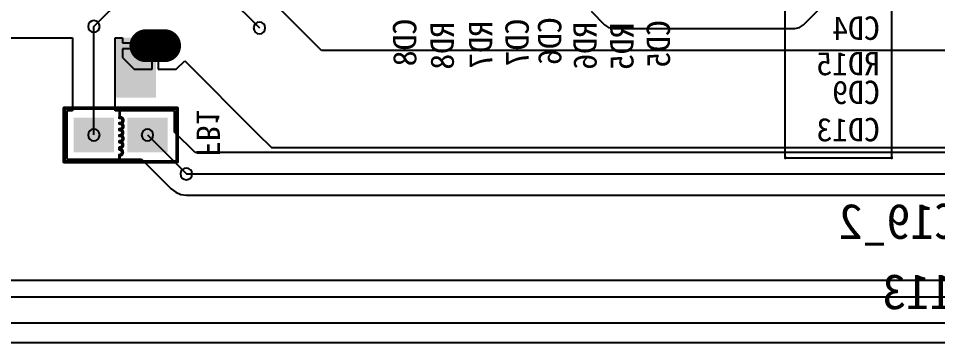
# Model space of a CAD drawing. Header units: inches. Extents: x 32166 to 66782, y 2386 to 7162.
# Drawn here: x 33347.4 to 33661.4, y 3232.1 to 3342.8 of the extents above; entities that cross this region are included whole.
import ezdxf

# ---------------------------------------------------------------- set-up
doc = ezdxf.new("R2010")
doc.units = ezdxf.units.IN
doc.header["$LTSCALE"] = 0.64311
doc.header["$MEASUREMENT"] = 0
for name, color, linetype in [('BOTTOMLAYER', 5, 'CONTINUOUS'), ('BOTTOMOVERLAY', 54, 'CONTINUOUS'), ('BOTTOMPASTE', 16, 'CONTINUOUS'), ('BOTTOMSOLDER', 6, 'CONTINUOUS'), ('KEEPOUTLAYER', 6, 'CONTINUOUS'), ('MULTILAYER', 9, 'CONTINUOUS')]:
    doc.layers.add(name, color=color, linetype=linetype)
doc.styles.get("Standard").update_dxf_attribs({"font": 'txt', "width": 0.8})

msp = doc.modelspace()

# ---------------------------------------------------------------- linework, layer by layer
at = {"layer": 'BOTTOMLAYER'}
for p, q in [((33450.99, 3331.75), (33410.38, 3372.63)), ((33615.59, 3340.61), (33628.59, 3353.61)), ((33373.21, 3340.01), (33383.99, 3350.79)), ((33543.02, 3345.21), (33547.62, 3340.61)), ((33547.62, 3340.61), (33549.01, 3339.68)), ((33614.2, 3339.68), (33615.59, 3340.61)), ((33373.21, 3302.96), (33373.21, 3340.01)), ((33549.01, 3339.68), (33550.66, 3339.36)), ((33550.66, 3339.36), (33612.56, 3339.36)), ((33612.56, 3339.36), (33614.2, 3339.68)), ((33336.35, 3336.15), (33365.95, 3336.15)), ((33365.95, 3336.15), (33365.95, 3311.24)), ((33380.48, 3311.24), (33380.48, 3336.15)), ((33380.48, 3336.15), (33382.97, 3336.15)), ((33382.97, 3336.15), (33382.97, 3334.46)), ((33382.97, 3334.46), (33394.17, 3334.46)), ((33394.17, 3334.46), (33394.17, 3333.44)), ((33393.15, 3332.43), (33382.97, 3332.43)), ((33382.97, 3332.43), (33382.97, 3329.44)), ((33393.15, 3325.44), (33393.15, 3332.43)), ((33394.17, 3333.44), (33395.18, 3333.44)), ((33395.18, 3333.44), (33395.18, 3325.44)), ((33880.76, 3331.75), (33450.99, 3331.75)), ((33382.97, 3329.44), (33386.97, 3325.44)), ((33401.37, 3325.44), (33404.23, 3328.31)), ((33404.23, 3328.31), (33429.03, 3303.51)), ((33386.97, 3325.44), (33393.15, 3325.44)), ((33395.18, 3325.44), (33401.37, 3325.44)), ((33365.95, 3311.24), (33363.92, 3311.24)), ((33363.92, 3311.24), (33363.92, 3294.68)), ((33400.8, 3311.24), (33380.48, 3311.24)), ((33400.8, 3303.94), (33400.8, 3311.24)), ((33391.5, 3302.96), (33404.8, 3289.67)), ((33407.81, 3296.93), (33400.8, 3303.94)), ((33429.03, 3303.51), (33433.91, 3298.63)), ((33919.66, 3296.93), (33407.81, 3296.93)), ((33433.91, 3298.63), (33895.59, 3298.63)), ((33363.92, 3294.68), (33389.51, 3294.68)), ((33389.51, 3294.68), (33399.66, 3284.53)), ((33404.8, 3289.67), (33919.66, 3289.67)), ((33399.66, 3284.53), (33401.17, 3283.38)), ((33401.17, 3283.38), (33402.92, 3282.65)), ((33402.92, 3282.65), (33404.8, 3282.4)), ((33404.8, 3282.4), (33919.66, 3282.4)), ((34016.74, 3253.31), (33146.31, 3253.31)), ((32657.59, 3247.67), (34217.27, 3247.67)), ((32645.85, 3238.87), (34227.03, 3238.87))]:
    msp.add_line(p, q, dxfattribs=at)
at = {"layer": 'BOTTOMLAYER', "const_width": 9.6}
msp.add_lwpolyline([(33390.97, 3333.44), (33397.37, 3333.44)], dxfattribs=at)
at = {"layer": 'BOTTOMLAYER', "const_width": 4.8}
for points in [[(33390.97, 3331.04, 1), (33390.97, 3335.84, 1)], [(33397.37, 3331.04, 1), (33397.37, 3335.84, 1)]]:
    msp.add_lwpolyline(points, format="xyb", close=True, dxfattribs=at)
at = {"layer": 'BOTTOMLAYER'}
for centre, start, end in [((33373.21, 3340.01), 0, 180), ((33373.21, 3340.01), 0, 180), ((33373.21, 3340.01), 180, 0), ((33373.21, 3340.01), 180, 0), ((33373.21, 3302.96), 0, 180), ((33373.21, 3302.96), 180, 0), ((33391.5, 3302.96), 0, 180), ((33391.5, 3302.96), 180, 0), ((33404.8, 3289.67), 0, 180), ((33404.8, 3289.67), 0, 180), ((33404.8, 3289.67), 180, 0), ((33404.8, 3289.67), 180, 0)]:
    msp.add_arc(centre, 2, start, end, dxfattribs=at)
for points in [[(33380.48, 3315.75), (33394.39, 3315.75), (33380.48, 3336.15), (33394.39, 3336.15)], [(33367.12, 3297.88), (33379.31, 3297.88), (33367.12, 3308.04), (33379.31, 3308.04)], [(33385.41, 3297.88), (33397.6, 3297.88), (33385.41, 3308.04), (33397.6, 3308.04)]]:
    msp.add_solid(points, dxfattribs=at)
at = {"layer": 'BOTTOMOVERLAY'}
for p, q in [((33645.67, 3295.19), (33645.67, 3425.11)), ((33609.35, 3295.19), (33609.35, 3349.43)), ((33609.35, 3295.19), (33645.67, 3295.19))]:
    msp.add_line(p, q, dxfattribs=at)
for points, const_width in [([(33363.05, 3293.82), (33363.05, 3312.11)], 1.2), ([(33363.05, 3312.11), (33401.66, 3312.11)], 1.2), ([(33382, 3308.91), (33382, 3312.11)], 0.96), ([(33401.66, 3293.82), (33401.66, 3312.11)], 1.2), ([(33381.95, 3293.82), (33381.95, 3296.02)], 0.96), ([(33363, 3293.82), (33401.66, 3293.82)], 1.2)]:
    msp.add_lwpolyline(points, dxfattribs=dict(at, const_width=const_width))
for points, const_width in [([(33362.75, 3312.11, 1), (33363.35, 3312.11, 1)], 0.6), ([(33362.75, 3312.11, 1), (33363.35, 3312.11, 1)], 0.6), ([(33381.76, 3312.11, 1), (33382.24, 3312.11, 1)], 0.48), ([(33401.36, 3312.11, 1), (33401.96, 3312.11, 1)], 0.6), ([(33401.36, 3312.11, 1), (33401.96, 3312.11, 1)], 0.6), ([(33381.7, 3308.91, 1), (33382.3, 3308.91, 1)], 0.6), ([(33381.76, 3308.91, 1), (33382.24, 3308.91, 1)], 0.48), ([(33381.71, 3306.91, 1), (33382.31, 3306.91, 1)], 0.6), ([(33381.71, 3306.91, 1), (33382.31, 3306.91, 1)], 0.6), ([(33381.71, 3304.91, 1), (33382.31, 3304.91, 1)], 0.6), ([(33381.72, 3304.74, 1), (33382.32, 3304.74, 1)], 0.6), ([(33381.72, 3302.74, 1), (33382.32, 3302.74, 1)], 0.6), ([(33381.72, 3302.74, 1), (33382.32, 3302.74, 1)], 0.6), ([(33381.72, 3300.74, 1), (33382.32, 3300.74, 1)], 0.6), ([(33381.73, 3300.58, 1), (33382.33, 3300.58, 1)], 0.6), ([(33381.73, 3298.58, 1), (33382.33, 3298.58, 1)], 0.6), ([(33381.73, 3298.1, 1), (33382.33, 3298.1, 1)], 0.6), ([(33381.73, 3296.02, 1), (33382.33, 3296.02, 1)], 0.6), ([(33381.71, 3296.02, 1), (33382.19, 3296.02, 1)], 0.48), ([(33362.7, 3293.82, 1), (33363.3, 3293.82, 1)], 0.6), ([(33362.75, 3293.82, 1), (33363.35, 3293.82, 1)], 0.6), ([(33381.71, 3293.82, 1), (33382.19, 3293.82, 1)], 0.48), ([(33401.36, 3293.82, 1), (33401.96, 3293.82, 1)], 0.6), ([(33401.36, 3293.82, 1), (33401.96, 3293.82, 1)], 0.6)]:
    msp.add_lwpolyline(points, format="xyb", close=True, dxfattribs=dict(at, const_width=const_width))
at = {"layer": 'BOTTOMOVERLAY', "const_width": 1.2}
for points in [[(33382, 3308.91, -1.13328), (33382.01, 3306.91)], [(33382.01, 3306.91, -1.13328), (33382.01, 3304.91)], [(33382.02, 3304.74, -1.026529), (33382.02, 3302.74)], [(33382.02, 3302.74, -1.13328), (33382.02, 3300.74)], [(33382.03, 3300.58, -1.026529), (33382.03, 3298.58)], [(33382.03, 3298.1, -0.895675), (33382.03, 3296.02)]]:
    msp.add_lwpolyline(points, format="xyb", dxfattribs=at)
at = {"layer": 'BOTTOMOVERLAY'}
for centre, start, end in [((33609.35, 3295.19), 0, 180), ((33609.35, 3295.19), 0, 180), ((33609.35, 3295.19), 180, 0), ((33609.35, 3295.19), 180, 0), ((33645.67, 3295.19), 0, 180), ((33645.67, 3295.19), 0, 180), ((33645.67, 3295.19), 180, 0), ((33645.67, 3295.19), 180, 0)]:
    msp.add_arc(centre, 0.2, start, end, dxfattribs=at)
at = {"layer": 'BOTTOMPASTE'}
for points in [[(33367.12, 3297.88), (33379.31, 3297.88), (33367.12, 3308.04), (33379.31, 3308.04)], [(33385.41, 3297.88), (33397.6, 3297.88), (33385.41, 3308.04), (33397.6, 3308.04)]]:
    msp.add_solid(points, dxfattribs=at)
at = {"layer": 'BOTTOMSOLDER', "const_width": 11.23}
msp.add_lwpolyline([(33390.97, 3333.44), (33397.37, 3333.44)], dxfattribs=at)
at = {"layer": 'BOTTOMSOLDER', "const_width": 5.61}
for points in [[(33390.97, 3330.64, 1), (33390.97, 3336.25, 1)], [(33397.37, 3330.64, 1), (33397.37, 3336.25, 1)]]:
    msp.add_lwpolyline(points, format="xyb", close=True, dxfattribs=at)
at = {"layer": 'BOTTOMSOLDER'}
for points in [[(33366.31, 3297.07), (33380.12, 3297.07), (33366.31, 3308.85), (33380.12, 3308.85)], [(33384.59, 3297.07), (33398.41, 3297.07), (33384.59, 3308.85), (33398.41, 3308.85)]]:
    msp.add_solid(points, dxfattribs=at)
at = {"layer": 'KEEPOUTLAYER'}
for p, q in [((33405.75, 3363.51), (33429.75, 3339.51)), ((32499.27, 3232.07), (34258.55, 3232.07))]:
    msp.add_line(p, q, dxfattribs=at)
for start, end in [(0, 180), (180, 0)]:
    msp.add_arc((33429.75, 3339.51), 2, start, end, dxfattribs=at)
at = {"layer": 'MULTILAYER', "const_width": 9.6}
msp.add_lwpolyline([(33390.97, 3333.44), (33397.37, 3333.44)], dxfattribs=at)
at = {"layer": 'MULTILAYER', "const_width": 4.8}
for points in [[(33390.97, 3331.04, 1), (33390.97, 3335.84, 1)], [(33397.37, 3331.04, 1), (33397.37, 3335.84, 1)]]:
    msp.add_lwpolyline(points, format="xyb", close=True, dxfattribs=at)

# ---------------------------------------------------------------- texts
at = {"layer": 'BOTTOMOVERLAY', "text_generation_flag": 2}
for s, height, rotation, p in [('CD4', 8, 360, (33641.67, 3335.43)), ('CD8', 8, 90, (33483.35, 3342.71)), ('RD8', 8, 90, (33496.15, 3341.57)), ('RD7', 8, 90, (33509.27, 3341.91)), ('CD7', 8, 90, (33521.75, 3342.71)), ('CD6', 8, 90, (33532.87, 3343.19)), ('RD6', 8, 90, (33544.92, 3341.57)), ('RD5', 8, 90, (33557.51, 3341.43)), ('CD5', 8, 90, (33569.99, 3342.23)), ('RD15', 8, 360, (33641.67, 3323.35)), ('CD9', 8, 360, (33641.67, 3313.51)), ('FB1', 8, 270, (33408.27, 3295.34)), ('CD13', 8, 360, (33641.67, 3300.79)), ('MPDU 2017-ZX 12C13+2C19_2', 12, 360, (33831.66, 3267.49)), ('20170113', 12, 360, (33707.66, 3243.49))]:
    msp.add_text(s, height=height, rotation=rotation, dxfattribs=at).set_placement(p)

doc.saveas('drawing.dxf')
